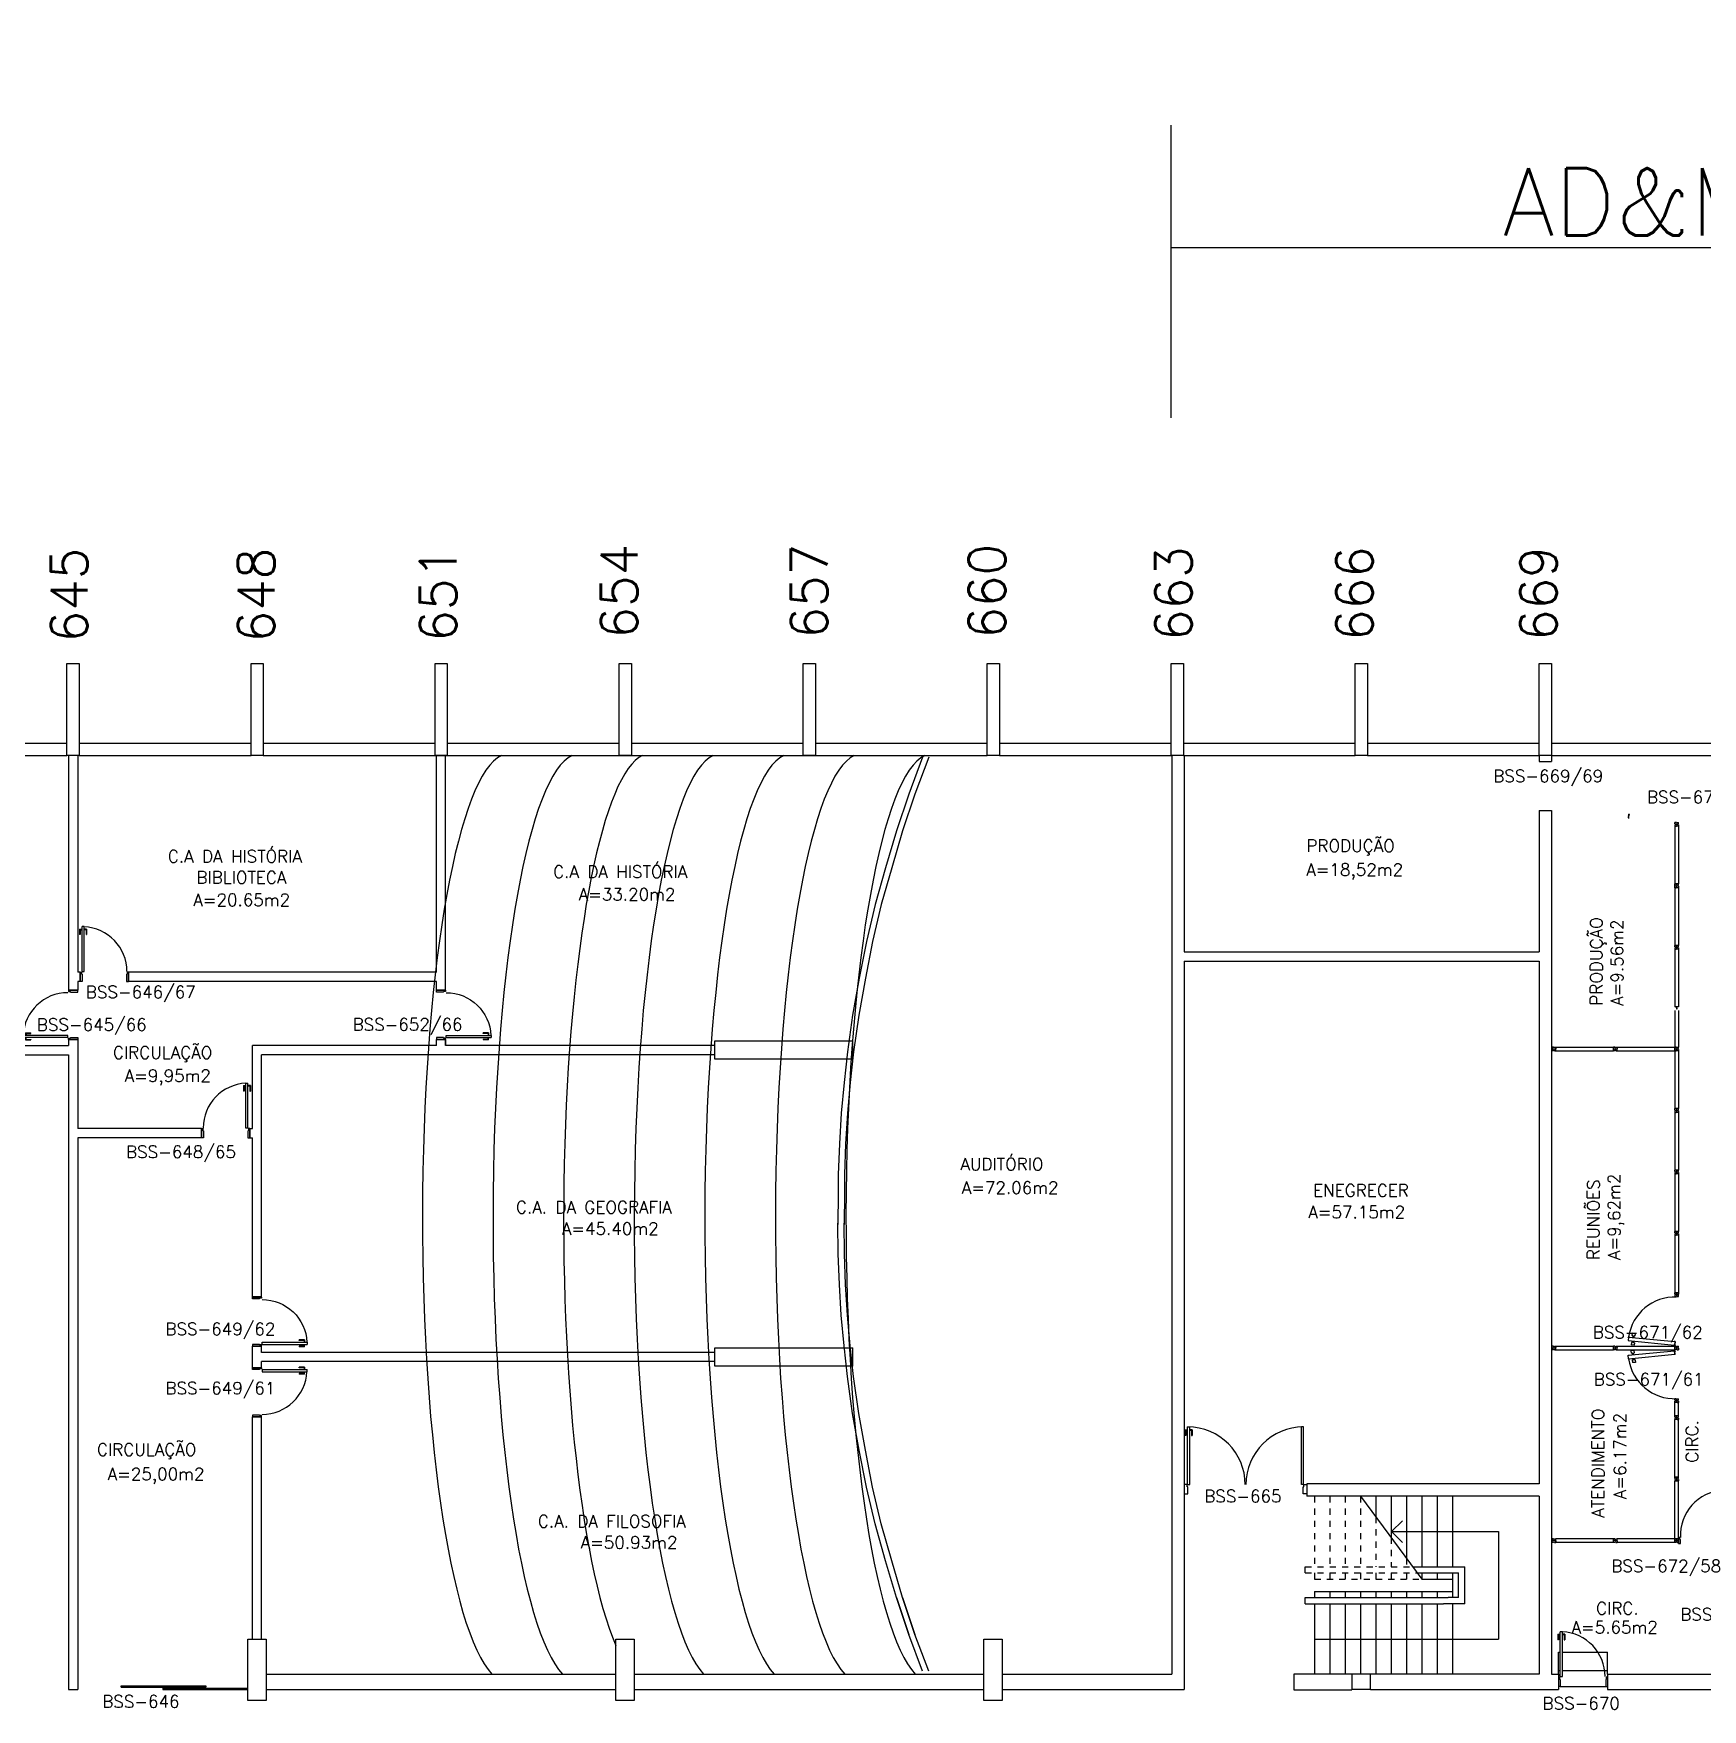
# Model space of a CAD drawing. Extents: x 0 to 244, y -71 to 76.
# Drawn here: x 176.43 to 203.64, y -0.33 to 26.98 of the extents above; entities that cross this region are included whole.
import ezdxf
from ezdxf.enums import TextEntityAlignment as Align

# ---------------------------------------------------------------- set-up
doc = ezdxf.new("R2010")
doc.units = 0
doc.header["$LTSCALE"] = 0.01
doc.header["$MEASUREMENT"] = 0
doc.header["$PDMODE"] = 98
doc.linetypes.add('HIDDEN2', pattern=[0.1875, 0.125, -0.0625])
doc.layers.get('0').update_dxf_attribs({"linetype": 'CONTINUOUS'})
doc.layers.get('DEFPOINTS').update_dxf_attribs({"linetype": 'CONTINUOUS'})
for name, color, linetype in [('ALV', 2, 'CONTINUOUS'), ('AR-POR', 1, 'CONTINUOUS'), ('DIV', 2, 'CONTINUOUS'), ('ESC', 1, 'CONTINUOUS'), ('ESQ', 1, 'CONTINUOUS'), ('ESTR', 3, 'CONTINUOUS'), ('LAYOUT-ANF', 1, 'CONTINUOUS'), ('NOPILAR1', 2, 'CONTINUOUS'), ('TEXTO', 2, 'CONTINUOUS'), ('TEXTO-ENDEREÇO', 2, 'CONTINUOUS'), ('TXT-END-EXTERNO', 2, 'CONTINUOUS'), ('ÁREA', 2, 'CONTINUOUS')]:
    doc.layers.add(name, color=color, linetype=linetype)
doc.layers.get('0').freeze()
doc.styles.add('1', font='romans.shx')
doc.styles.add('NOPILAR', font='simplex.shx', dxfattribs={"height": 0.6})
doc.styles.add('UNB-100', font='simplex.shx', dxfattribs={"height": 0.2})
doc.styles.add('UNB-100-1', font='simplex.shx', dxfattribs={"height": 0.2})
doc.dimstyles.new('1-600', dxfattribs={"dimtxt": 1.1, "dimasz": 2.5, "dimexe": 2, "dimexo": 4, "dimgap": 0.2, "dimtad": 1, "dimdec": 0, "dimzin": 4, "dimdsep": 46, "dimlunit": 6, "dimtxsty": '1', "dimblk1": 'NONE', "dimblk2": 'NONE', "dimsah": 1, "dimcen": 0, "dimclrd": 2, "dimclre": 2, "dimclrt": 2, "dimadec": 0, "dimazin": 0, "dimtfac": 1, "dimtdec": 0, "dimtmove": 2, "dimatfit": 3, "dimldrblk": 'NONE', "dimfxl": 1, "dimtolj": 1, "dimtzin": 0, "dimarcsym": 0})

# ---------------------------------------------------------------- blocks, each defined once
blk = doc.blocks.new('PILAR-SSN')
blk.add_lwpolyline([(0.2, 0), (0.2, -1.5), (0, -1.5), (0, 0)], close=True)
blk = doc.blocks.new('PE80-SSN')
at = {"color": 2}
for p, q in [((0.075, 0), (-0.075, 0)), ((-0.075, -0.03), (-0.075, 0)), ((0.075, 0), (0.075, -0.02)), ((0.04, -0.03), (-0.075, -0.03)), ((0.075, -0.02), (0.04, -0.02)), ((0.04, -0.03), (0.04, -0.02)), ((0.085, -0.03), (0.817, -0.03)), ((0.085, -0.03), (0.085, -0.065)), ((0.085, -0.065), (0.817, -0.065)), ((0.817, -0.065), (0.817, -0.03))]:
    blk.add_line(p, q, dxfattribs=at)
at = {"color": 1}
for p, q in [((0.777, 0.01), (0.687, 0.01)), ((0.687, 0), (0.687, 0.01)), ((0.777, 0.01), (0.777, -0.03)), ((0.767, 0), (0.687, 0)), ((0.767, -0.095), (0.687, -0.095)), ((0.687, -0.095), (0.687, -0.105)), ((0.777, -0.105), (0.687, -0.105)), ((0.767, 0), (0.767, -0.03)), ((0.767, -0.095), (0.767, -0.065)), ((0.777, -0.105), (0.777, -0.065))]:
    blk.add_line(p, q, dxfattribs=at)
for p, q in [((0.04, -0.771), (-0.075, -0.771)), ((-0.075, -0.771), (-0.075, -0.801)), ((0.075, -0.801), (-0.075, -0.801)), ((0.075, -0.802), (-0.075, -0.802)), ((0.04, -0.771), (0.04, -0.781)), ((0.075, -0.781), (0.04, -0.781)), ((0.075, -0.801), (0.075, -0.781))]:
    blk.add_line(p, q)
blk.add_arc((0.085, -0.03), 0.731, 270, 357.3429, dxfattribs=at)
blk = doc.blocks.new('PISOANF-SSN')
for p, q in [((0, 0), (-0.224, -0.6)), ((-0.224, -0.6), (-0.427, -1.2)), ((-0.427, -1.2), (-0.603, -1.8)), ((-0.603, -1.8), (-0.772, -2.4)), ((-0.772, -2.4), (-0.914, -3)), ((-0.914, -3), (-1.032, -3.6)), ((-1.032, -3.6), (-1.14, -4.2)), ((-1.14, -4.2), (-1.223, -4.8)), ((-1.223, -4.8), (-1.28, -5.3)), ((-1.28, -5.3), (-1.324, -5.8)), ((-1.324, -5.8), (-1.355, -6.3)), ((-1.355, -6.3), (-1.374, -6.8)), ((-1.374, -6.8), (-1.374, -7.111)), ((-1.374, -7.111), (-1.38, -7.611)), ((-1.374, -8.093), (-1.38, -7.593)), ((-1.355, -8.593), (-1.374, -8.093)), ((-1.324, -9.093), (-1.355, -8.593)), ((-1.28, -9.593), (-1.324, -9.093)), ((-1.223, -10.093), (-1.28, -9.593)), ((-1.14, -10.693), (-1.223, -10.093)), ((-1.032, -11.293), (-1.14, -10.693)), ((-0.914, -11.893), (-1.032, -11.293)), ((-0.772, -12.493), (-0.914, -11.893)), ((-0.603, -13.093), (-0.772, -12.493)), ((-0.427, -13.693), (-0.603, -13.093))]:
    blk.add_line(p, q)
blk.add_lwpolyline([(-0.224, -14.293), (-0.427, -13.693)], close=True)
blk.add_lwpolyline([(0, -14.893), (-0.224, -14.293)])
blk = doc.blocks.new('*D46')
at = {"color": 2, "linetype": 'ByBlock', "transparency": 16777216}
for p, q in [((149.417, 534.963), (149.417, 539.734)), ((178.321, 534.963), (178.321, 539.734)), ((178.321, 537.734), (149.417, 537.734))]:
    blk.add_line(p, q, dxfattribs=at)
at = {"layer": 'DEFPOINTS', "color": 0, "linetype": 'ByBlock', "transparency": 16777216}
for p in [(149.417, 537.734), (149.417, 530.963), (178.321, 530.963)]:
    blk.add_point(p, dxfattribs=at)
at = {"color": 2, "linetype": 'ByBlock', "transparency": 16777216, "insert": (163.869, 538.668), "char_height": 1.1, "attachment_point": 5, "style": '1'}
blk.add_mtext('\\A1;C.A.-História, Geografia Filosofia', dxfattribs=at)
blk = doc.blocks.new('_NONE')
at = {"color": 0, "linetype": 'ByBlock'}
blk.add_circle((0, 0), 0.25, dxfattribs=at)
blk = doc.blocks.new('*D45')
at = {"color": 2, "linetype": 'ByBlock', "transparency": 16777216}
for p, q in [((178.321, 534.963), (178.321, 539.734)), ((181.121, 537.734), (178.321, 537.734))]:
    blk.add_line(p, q, dxfattribs=at)
at = {"layer": 'DEFPOINTS', "color": 0, "linetype": 'ByBlock', "transparency": 16777216}
for p in [(178.321, 537.734), (178.321, 530.963), (181.121, 530.963)]:
    blk.add_point(p, dxfattribs=at)
blk = doc.blocks.new('*D75')
at = {"layer": 'DEFPOINTS', "color": 0, "transparency": 16777216}
for p in [(194.975, 23.491), (194.975, 16.72), (209.975, 16.72)]:
    blk.add_point(p, dxfattribs=at)
at = {"layer": 'TXT-END-EXTERNO', "color": 2, "lineweight": -2, "transparency": 16777216}
for p, q in [((194.975, 20.72), (194.975, 25.491)), ((209.975, 20.72), (209.975, 25.491)), ((209.975, 23.491), (194.975, 23.491))]:
    blk.add_line(p, q, dxfattribs=at)
at = {"layer": 'TXT-END-EXTERNO', "color": 2, "transparency": 16777216, "insert": (202.475, 24.241), "char_height": 1.1, "attachment_point": 5, "style": '1'}
blk.add_mtext('\\A1;AD&M', dxfattribs=at)
blk = doc.blocks.new('ESCB-SSN')
at = {"layer": 'ESC', "linetype": 'HIDDEN2'}
for p, q in [((-3.679, 2.898), (-3.679, 1.75)), ((-3.429, 2.898), (-3.429, 1.75)), ((-3.179, 2.898), (-3.179, 1.75)), ((-2.929, 2.898), (-2.929, 1.75)), ((-2.679, 2.561), (-2.679, 1.75)), ((-2.429, 2.224), (-2.429, 1.75)), ((-3.832, 1.65), (-3.832, 1.75)), ((-3.832, 1.75), (-2.078, 1.75)), ((-3.832, 1.65), (-2.004, 1.65)), ((-3.679, 1.65), (-3.679, 1.55)), ((-3.429, 1.65), (-3.429, 1.55)), ((-3.179, 1.65), (-3.179, 1.55)), ((-2.929, 1.65), (-2.929, 1.55)), ((-2.679, 1.65), (-2.679, 1.55)), ((-2.429, 1.65), (-2.429, 1.55)), ((-2.179, 1.887), (-2.179, 1.75)), ((-3.679, 1.55), (-1.929, 1.55))]:
    blk.add_line(p, q, dxfattribs=at)
at = {"layer": 'ESC', "color": 1}
for p, q in [((-2.929, 2.898), (-1.929, 1.55)), ((-2.679, 2.898), (-2.679, 2.561)), ((-2.429, 2.898), (-2.429, 2.224)), ((-2.179, 2.898), (-2.179, 1.887)), ((-1.929, 2.898), (-1.929, 1.75)), ((-1.679, 2.898), (-1.679, 1.75)), ((-1.429, 2.898), (-1.429, 1.75)), ((-2.179, 1.65), (-2.179, 1.55)), ((-2.078, 1.75), (-1.232, 1.75)), ((-2.004, 1.65), (-1.332, 1.65)), ((-1.929, 1.65), (-1.929, 1.55)), ((-1.679, 1.65), (-1.679, 1.55)), ((-1.429, 1.65), (-1.429, 1.248)), ((-1.332, 1.248), (-1.332, 1.65)), ((-1.232, 1.148), (-1.232, 1.75)), ((-1.929, 1.55), (-1.429, 1.55)), ((-3.832, 1.248), (-1.503, 1.248)), ((-3.832, 1.148), (-3.832, 1.248)), ((-3.832, 1.148), (-1.577, 1.148)), ((-3.679, 1.347), (-3.679, 1.248)), ((-3.679, 1.347), (-3.187, 1.347)), ((-3.679, 1.148), (-3.679, -0.003)), ((-3.429, 1.347), (-3.429, 1.248)), ((-3.429, 1.148), (-3.429, -0.003)), ((-3.187, 1.347), (-2.401, 1.347)), ((-3.179, 1.347), (-3.179, 1.248)), ((-3.179, 1.148), (-3.179, -0.003)), ((-2.929, 1.347), (-2.929, 1.248)), ((-2.929, 1.148), (-2.929, -0.003)), ((-2.679, 1.347), (-2.679, 1.248)), ((-2.679, 1.148), (-2.679, -0.003)), ((-2.466, 1.347), (-2.189, 1.347)), ((-2.429, 1.347), (-2.429, 1.248)), ((-2.429, 1.148), (-2.429, -0.003)), ((-2.189, 1.347), (-1.429, 1.347)), ((-2.179, 1.347), (-2.179, 1.248)), ((-2.179, 1.148), (-2.179, -0.003)), ((-1.929, 1.347), (-1.929, 1.248)), ((-1.929, 1.148), (-1.929, -0.003)), ((-1.679, 1.347), (-1.679, 1.248)), ((-1.679, 1.347), (-1.679, 1.248)), ((-1.679, 1.148), (-1.679, -0.003)), ((-1.232, 1.148), (-1.577, 1.148)), ((-1.332, 1.248), (-1.503, 1.248)), ((-1.429, 1.148), (-1.429, -0.003))]:
    blk.add_line(p, q, dxfattribs=at)
at = {"layer": 'ESC'}
for p, q in [((-2.426, 2.324), (-2.249, 2.501)), ((-2.426, 2.324), (-0.679, 2.324)), ((-2.426, 2.324), (-2.249, 2.147)), ((-0.679, 2.324), (-0.679, 0.572)), ((-3.679, 0.572), (-0.679, 0.572))]:
    blk.add_line(p, q, dxfattribs=at)
blk = doc.blocks.new('PTDP-SSN')
at = {"color": 2}
for p, q in [((0.055, 1.015), (0.09, 1.015)), ((0.055, 0.075), (0.055, 1.015)), ((0.09, 0.075), (0.09, 1.015)), ((1.91, 0.075), (1.91, 1.015)), ((1.945, 1.015), (1.91, 1.015)), ((1.945, 0.075), (1.945, 1.015)), ((0.05, 0.075), (0, 0.075)), ((0, 0.075), (0, -0.075)), ((0.05, 0.04), (0.05, 0.075)), ((0.06, 0.04), (0.05, 0.04)), ((0.055, 0.075), (0.09, 0.075)), ((0.06, -0.075), (0.06, 0.04)), ((1.945, 0.075), (1.91, 0.075)), ((1.94, -0.075), (1.94, 0.04)), ((1.94, 0.04), (1.95, 0.04)), ((1.95, 0.04), (1.95, 0.075)), ((1.95, 0.075), (2, 0.075)), ((2, 0.075), (2, -0.075)), ((0, -0.075), (0.06, -0.075)), ((2, -0.075), (1.94, -0.075))]:
    blk.add_line(p, q, dxfattribs=at)
at = {"color": 1}
for centre, start, end in [((0.055, 0.075), 0, 90), ((1.945, 0.075), 90, 180)]:
    blk.add_arc(centre, 0.94, start, end, dxfattribs=at)
blk = doc.blocks.new('DIVMT-SSN')
for p, q in [((-0.03, 0.008), (-0.03, 0.03)), ((-0.006, 0.03), (-0.03, 0.03)), ((-0.03, 0.008), (-0.02, 0.008)), ((-0.02, -0.008), (-0.02, 0.008)), ((-0.006, 0.02), (-0.006, 0.03)), ((0.006, 0.02), (-0.006, 0.02)), ((-0.005, 0), (0.005, 0)), ((0.005, 0), (-0.005, 0)), ((0, 0.005), (0, -0.005)), ((0, -0.005), (0, 0.005)), ((0.006, 0.03), (0.03, 0.03)), ((0.006, 0.02), (0.006, 0.03)), ((0.03, 0.008), (0.02, 0.008)), ((0.02, -0.008), (0.02, 0.008)), ((0.03, 0.008), (0.03, 0.03)), ((-0.03, -0.008), (-0.03, -0.03)), ((-0.03, -0.008), (-0.02, -0.008)), ((-0.03, -0.03), (-0.03, -0.97)), ((-0.03, -0.03), (-0.009, -0.03)), ((0.03, -0.03), (-0.03, -0.03)), ((-0.03, -0.03), (-0.006, -0.03)), ((-0.009, -0.03), (-0.027, -0.03)), ((-0.006, -0.02), (-0.006, -0.03)), ((-0.006, -0.02), (0.006, -0.02)), ((-0.006, -0.02), (-0.006, -0.03)), ((0.006, -0.02), (-0.006, -0.02)), ((0.005, -0.03), (-0.005, -0.03)), ((0.006, -0.02), (0.006, -0.03)), ((0.006, -0.02), (0.006, -0.03)), ((0.03, -0.03), (0.006, -0.03)), ((0.03, -0.008), (0.02, -0.008)), ((0.03, -0.008), (0.03, -0.03)), ((0.03, -0.03), (0.03, -0.97)), ((0.03, -0.97), (-0.03, -0.97)), ((-0.006, -0.98), (-0.006, -0.97)), ((-0.006, -0.98), (0.006, -0.98)), ((0.006, -1.001), (-0.006, -1.001)), ((0.005, -0.97), (-0.005, -0.97)), ((0, -0.994), (0, -1.007)), ((0, -1.02), (0, -1.021)), ((0.006, -0.98), (0.006, -0.97))]:
    blk.add_line(p, q)

msp = doc.modelspace()

# ---------------------------------------------------------------- linework, layer by layer
at = {"layer": 'ALV'}
for p, q in [((174.175, 15.42), (176.975, 15.42)), ((177.175, 15.42), (179.975, 15.42)), ((180.175, 15.42), (182.975, 15.42)), ((183.175, 15.42), (185.975, 15.42)), ((186.175, 15.42), (188.975, 15.42)), ((189.175, 15.42), (191.975, 15.42)), ((192.175, 15.42), (194.975, 15.42)), ((195.175, 15.42), (197.975, 15.42)), ((198.175, 15.42), (200.975, 15.42)), ((201.175, 15.42), (203.975, 15.42)), ((174.175, 15.22), (176.975, 15.22)), ((177, 15.22), (177, 11.394)), ((177.15, 15.22), (177.15, 11.688)), ((177.175, 15.22), (179.975, 15.22)), ((180.175, 15.22), (191.236, 15.22)), ((182.997, 11.688), (182.997, 15.22)), ((183.147, 11.394), (183.147, 15.22)), ((183.175, 15.22), (185.975, 15.22)), ((186.175, 15.22), (188.975, 15.22)), ((189.175, 15.22), (191.975, 15.22)), ((192.175, 15.22), (194.975, 15.22)), ((194.987, 15.22), (194.987, 0.249)), ((195.175, 15.22), (197.975, 15.22)), ((195.187, 15.22), (195.187, 12.02)), ((198.175, 15.22), (200.975, 15.22)), ((200.975, 15.22), (200.975, 15.12)), ((201.175, 15.22), (201.175, 15.12)), ((201.175, 15.22), (203.975, 15.22)), ((200.975, 14.32), (200.975, 12.02)), ((201.175, 14.32), (201.175, 0.249)), ((195.187, 12.02), (200.975, 12.02)), ((195.187, 11.87), (200.975, 11.87)), ((195.187, 11.87), (195.187, -0.001)), ((200.975, 11.87), (200.975, 3.351)), ((177.19, 11.688), (177.15, 11.688)), ((177.15, 11.538), (177.15, 11.394)), ((177.19, 11.538), (177.15, 11.538)), ((177.19, 11.538), (177.19, 11.688)), ((182.997, 11.688), (177.977, 11.688)), ((177.977, 11.538), (177.977, 11.688)), ((182.997, 11.538), (177.977, 11.538)), ((182.997, 11.394), (182.997, 11.538)), ((177.15, 11.394), (177, 11.394)), ((182.997, 11.394), (183.147, 11.394)), ((171.574, 10.493), (177, 10.493)), ((177.15, 10.593), (177, 10.593)), ((177, 10.593), (177, 10.493)), ((177.15, 10.593), (177.15, 9.138)), ((182.997, 10.493), (179.997, 10.493)), ((179.997, 9.138), (179.997, 10.493)), ((182.997, 10.493), (182.997, 10.593)), ((182.997, 10.593), (183.147, 10.593)), ((183.147, 10.493), (183.147, 10.593)), ((183.147, 10.593), (183.147, 10.493)), ((187.535, 10.493), (183.147, 10.493)), ((171.574, 10.343), (177, 10.343)), ((177, 10.343), (177, -0.001)), ((187.535, 10.343), (180.147, 10.343)), ((180.147, 6.394), (180.147, 10.343)), ((179.17, 9.138), (177.15, 9.138)), ((179.17, 8.988), (179.17, 9.138)), ((179.957, 8.988), (179.957, 9.138)), ((179.957, 9.138), (179.997, 9.138)), ((177.15, 8.988), (177.15, -0.001)), ((179.17, 8.988), (177.15, 8.988)), ((179.957, 8.988), (179.997, 8.988)), ((179.997, 6.394), (179.997, 8.988)), ((179.997, 6.394), (180.147, 6.394)), ((179.997, 5.593), (180.147, 5.593)), ((179.997, 5.243), (179.997, 5.593)), ((180.147, 5.493), (180.147, 5.593)), ((187.535, 5.493), (180.147, 5.493)), ((179.997, 5.243), (180.147, 5.243)), ((187.535, 5.343), (180.147, 5.343)), ((180.147, 5.243), (180.147, 5.343)), ((179.997, 4.441), (180.147, 4.441)), ((179.997, 0.818), (179.997, 4.441)), ((180.147, 0.818), (180.147, 4.441)), ((200.975, 3.351), (197.186, 3.351)), ((197.186, 3.351), (197.186, 3.151)), ((200.975, 3.151), (197.186, 3.151)), ((200.975, 3.151), (200.975, 0.249)), ((180.222, 0.249), (185.922, 0.249)), ((186.222, 0.249), (191.922, 0.249)), ((192.222, 0.249), (194.987, 0.249)), ((200.975, 0.249), (196.976, 0.249)), ((196.976, 0.249), (196.976, -0.004)), ((197.922, 0.249), (197.922, 0)), ((198.222, 0.249), (197.922, 0.249)), ((198.222, 0), (198.222, 0.249)), ((201.175, 0.249), (201.287, 0.249)), ((201.287, 0.249), (201.287, -0.001)), ((202.087, 0.249), (203.922, 0.249)), ((202.087, 0.249), (202.087, -0.001)), ((177, -0.001), (177.15, -0.001)), ((180.222, -0.001), (185.922, -0.001)), ((186.222, -0.001), (191.922, -0.001)), ((192.222, -0.001), (195.187, -0.001)), ((196.976, -0.004), (197.921, -0.004)), ((198.222, 0), (197.922, 0)), ((198.222, -0.001), (201.287, -0.001)), ((202.087, -0.001), (203.922, -0.001))]:
    msp.add_line(p, q, dxfattribs=at)
at = {"layer": 'AR-POR'}
for p, q in [((202.423, 14.215), (202.423, 14.217)), ((202.423, 14.217), (202.428, 14.216)), ((202.423, 14.215), (202.428, 14.214)), ((202.425, 14.25), (202.425, 14.252)), ((202.425, 14.252), (202.43, 14.251)), ((202.425, 14.25), (202.43, 14.249)), ((202.428, 14.214), (202.427, 14.202)), ((202.427, 14.202), (202.441, 14.201)), ((202.43, 14.249), (202.428, 14.216)), ((202.433, 14.261), (202.429, 14.204)), ((202.431, 14.263), (202.43, 14.251)), ((202.431, 14.263), (202.446, 14.262)), ((202.441, 14.201), (202.441, 14.203)), ((202.445, 14.26), (202.446, 14.262)), ((203.184, 13.05), (203.182, 13.05)), ((202.432, 5.743), (202.426, 5.686)), ((202.43, 5.745), (202.429, 5.733)), ((202.43, 5.745), (202.444, 5.744)), ((202.432, 5.743), (203.187, 5.669)), ((202.444, 5.742), (202.444, 5.744)), ((202.489, 5.766), (202.493, 5.806)), ((202.504, 5.764), (202.489, 5.766)), ((202.543, 5.801), (202.493, 5.806)), ((202.501, 5.736), (202.504, 5.764)), ((202.521, 5.734), (202.524, 5.762)), ((202.539, 5.761), (202.524, 5.762)), ((202.539, 5.761), (202.543, 5.801)), ((202.42, 5.697), (202.42, 5.699)), ((202.42, 5.699), (202.425, 5.698)), ((202.42, 5.697), (202.425, 5.696)), ((202.424, 5.732), (202.424, 5.734)), ((202.424, 5.734), (202.429, 5.733)), ((202.424, 5.732), (202.428, 5.731)), ((202.425, 5.696), (202.424, 5.685)), ((202.424, 5.685), (202.438, 5.683)), ((202.428, 5.731), (202.425, 5.698)), ((202.426, 5.686), (203.182, 5.612)), ((202.426, 5.445), (203.182, 5.519)), ((202.432, 5.388), (203.187, 5.462)), ((202.438, 5.683), (202.438, 5.685)), ((202.478, 5.653), (202.474, 5.613)), ((202.524, 5.608), (202.474, 5.613)), ((202.524, 5.523), (202.474, 5.518)), ((202.478, 5.478), (202.474, 5.518)), ((202.493, 5.651), (202.478, 5.653)), ((202.493, 5.48), (202.478, 5.478)), ((202.496, 5.679), (202.493, 5.651)), ((202.496, 5.451), (202.493, 5.48)), ((202.516, 5.678), (202.513, 5.649)), ((202.528, 5.648), (202.513, 5.649)), ((202.528, 5.483), (202.513, 5.482)), ((202.516, 5.453), (202.513, 5.482)), ((202.528, 5.648), (202.524, 5.608)), ((202.528, 5.483), (202.524, 5.523)), ((203.169, 5.611), (203.169, 5.613)), ((203.183, 5.61), (203.169, 5.611)), ((203.183, 5.521), (203.169, 5.52)), ((203.169, 5.52), (203.169, 5.518)), ((203.189, 5.671), (203.175, 5.672)), ((203.175, 5.67), (203.175, 5.672)), ((203.187, 5.669), (203.182, 5.612)), ((203.187, 5.462), (203.182, 5.519)), ((203.185, 5.622), (203.183, 5.61)), ((203.185, 5.509), (203.183, 5.521)), ((203.188, 5.657), (203.185, 5.624)), ((203.19, 5.623), (203.185, 5.624)), ((203.19, 5.621), (203.185, 5.622)), ((203.19, 5.51), (203.185, 5.509)), ((203.19, 5.508), (203.185, 5.507)), ((203.188, 5.474), (203.185, 5.507)), ((203.189, 5.671), (203.188, 5.659)), ((203.193, 5.658), (203.188, 5.659)), ((203.193, 5.656), (203.188, 5.657)), ((203.193, 5.475), (203.188, 5.474)), ((203.193, 5.473), (203.188, 5.472)), ((203.189, 5.46), (203.188, 5.472)), ((203.19, 5.621), (203.19, 5.623)), ((203.19, 5.51), (203.19, 5.508)), ((203.193, 5.656), (203.193, 5.658)), ((203.193, 5.475), (203.193, 5.473)), ((202.42, 5.434), (202.42, 5.432)), ((202.42, 5.434), (202.425, 5.434)), ((202.42, 5.432), (202.425, 5.432)), ((202.424, 5.446), (202.438, 5.448)), ((202.425, 5.434), (202.424, 5.446)), ((202.424, 5.399), (202.428, 5.4)), ((202.424, 5.399), (202.424, 5.397)), ((202.424, 5.397), (202.429, 5.398)), ((202.428, 5.4), (202.425, 5.432)), ((202.432, 5.388), (202.426, 5.445)), ((202.43, 5.386), (202.429, 5.398)), ((202.43, 5.386), (202.444, 5.387)), ((202.438, 5.448), (202.438, 5.446)), ((202.444, 5.389), (202.444, 5.387)), ((202.504, 5.367), (202.489, 5.365)), ((202.489, 5.365), (202.493, 5.325)), ((202.543, 5.33), (202.493, 5.325)), ((202.501, 5.395), (202.504, 5.367)), ((202.521, 5.397), (202.524, 5.369)), ((202.539, 5.37), (202.524, 5.369)), ((202.539, 5.37), (202.543, 5.33)), ((203.175, 5.461), (203.175, 5.459)), ((203.189, 5.46), (203.175, 5.459)), ((203.245, 2.476), (203.245, 2.461)), ((203.265, 2.476), (203.245, 2.476)), ((203.245, 2.461), (203.245, 2.391)), ((203.265, 2.446), (203.265, 2.476)), ((203.245, 2.391), (203.245, 2.376)), ((203.245, 2.376), (203.275, 2.376)), ((203.265, 2.446), (203.275, 2.446)), ((203.275, 2.376), (203.275, 2.446))]:
    msp.add_line(p, q, dxfattribs=at)
for centre, radius, start, end in [((203.186, 5.63), 0.764, 87.9063, 171.358), ((203.186, 5.501), 0.764, 188.642, 272.0937), ((204.015, 2.508), 0.74, 93.9172, 182.4392)]:
    msp.add_arc(centre, radius, start, end, dxfattribs=at)
at = {"layer": 'DIV'}
for p, q in [((203.185, 13.065), (203.185, 13.125)), ((203.195, 13.101), (203.185, 13.101)), ((203.185, 13.09), (203.185, 13.1)), ((203.195, 13.089), (203.185, 13.089)), ((203.195, 13.101), (203.195, 13.089)), ((203.209, 13.095), (203.223, 13.095)), ((203.216, 13.088), (203.216, 13.101)), ((203.235, 13.095), (203.236, 13.095)), ((203.185, 6.44), (203.185, 6.464)), ((203.207, 6.464), (203.185, 6.464)), ((203.194, 6.44), (203.185, 6.44)), ((203.194, 6.428), (203.185, 6.428)), ((203.185, 6.428), (203.185, 6.404)), ((203.207, 6.404), (203.185, 6.404)), ((203.194, 6.428), (203.194, 6.44)), ((203.207, 6.464), (203.207, 6.454)), ((203.223, 6.454), (203.207, 6.454)), ((203.223, 6.414), (203.207, 6.414)), ((203.207, 6.404), (203.207, 6.414)), ((203.215, 6.454), (203.215, 6.455)), ((203.215, 6.454), (203.215, 6.455)), ((203.223, 6.464), (203.223, 6.454)), ((203.223, 6.464), (203.245, 6.464)), ((203.223, 6.404), (203.223, 6.414)), ((203.223, 6.404), (203.245, 6.404)), ((203.235, 6.428), (203.235, 6.44)), ((203.235, 6.44), (203.245, 6.44)), ((203.235, 6.44), (203.235, 6.428)), ((203.235, 6.44), (203.245, 6.44)), ((203.235, 6.428), (203.245, 6.428)), ((203.235, 6.428), (203.245, 6.428)), ((203.245, 6.464), (203.245, 6.44)), ((203.245, 6.404), (203.245, 6.464)), ((203.245, 6.464), (203.245, 6.443)), ((203.245, 6.443), (203.245, 6.461)), ((203.245, 6.429), (203.245, 6.439)), ((203.245, 6.404), (203.245, 6.428)), ((203.206, 5.595), (203.184, 5.595)), ((203.184, 5.595), (203.184, 5.571)), ((203.184, 5.595), (203.184, 5.574)), ((203.184, 5.574), (203.184, 5.592)), ((203.194, 5.571), (203.184, 5.571)), ((203.194, 5.571), (203.184, 5.571)), ((203.194, 5.559), (203.184, 5.559)), ((203.194, 5.559), (203.184, 5.559)), ((203.184, 5.535), (203.184, 5.559)), ((203.206, 5.535), (203.184, 5.535)), ((203.194, 5.559), (203.194, 5.571)), ((203.194, 5.571), (203.194, 5.559)), ((203.206, 5.595), (203.206, 5.585)), ((203.206, 5.585), (203.222, 5.585)), ((203.206, 5.545), (203.222, 5.545)), ((203.206, 5.535), (203.206, 5.545)), ((203.208, 5.565), (203.221, 5.565)), ((203.208, 5.565), (203.221, 5.565)), ((203.209, 5.565), (203.219, 5.565)), ((203.219, 5.565), (203.209, 5.565)), ((203.214, 5.573), (203.214, 5.558)), ((203.214, 5.558), (203.214, 5.573)), ((203.214, 5.56), (203.214, 5.571)), ((203.214, 5.571), (203.214, 5.56)), ((203.222, 5.595), (203.222, 5.585)), ((203.222, 5.595), (203.244, 5.595)), ((203.222, 5.535), (203.222, 5.545)), ((203.222, 5.535), (203.244, 5.535)), ((203.235, 5.559), (203.235, 5.571)), ((203.235, 5.571), (203.244, 5.571)), ((203.235, 5.559), (203.244, 5.559)), ((203.244, 5.571), (203.244, 5.595)), ((203.244, 5.559), (203.244, 5.535)), ((203.207, 4.736), (203.185, 4.736)), ((203.185, 4.736), (203.185, 4.712)), ((203.185, 4.736), (203.185, 4.715)), ((203.185, 4.715), (203.185, 4.733)), ((203.194, 4.712), (203.185, 4.712)), ((203.194, 4.712), (203.185, 4.712)), ((203.194, 4.7), (203.185, 4.7)), ((203.194, 4.7), (203.185, 4.7)), ((203.185, 4.676), (203.185, 4.7)), ((203.185, 4.461), (203.185, 4.677)), ((203.245, 4.677), (203.185, 4.677)), ((203.207, 4.676), (203.185, 4.676)), ((203.194, 4.7), (203.194, 4.712)), ((203.194, 4.712), (203.194, 4.7)), ((203.207, 4.736), (203.207, 4.726)), ((203.207, 4.726), (203.223, 4.726)), ((203.207, 4.686), (203.223, 4.686)), ((203.207, 4.676), (203.207, 4.686)), ((203.21, 4.706), (203.22, 4.706)), ((203.22, 4.706), (203.21, 4.706)), ((203.215, 4.701), (203.215, 4.711)), ((203.215, 4.711), (203.215, 4.701)), ((203.223, 4.736), (203.223, 4.726)), ((203.223, 4.736), (203.245, 4.736)), ((203.223, 4.676), (203.223, 4.686)), ((203.223, 4.676), (203.245, 4.676)), ((203.235, 4.7), (203.235, 4.712)), ((203.235, 4.712), (203.245, 4.712)), ((203.235, 4.7), (203.245, 4.7)), ((203.245, 4.712), (203.245, 4.736)), ((203.245, 4.7), (203.245, 4.676)), ((203.245, 4.461), (203.245, 4.677)), ((203.185, 4.461), (203.209, 4.461)), ((203.185, 4.439), (203.185, 4.461)), ((203.245, 4.461), (203.185, 4.461)), ((203.185, 4.461), (203.206, 4.461)), ((203.185, 4.439), (203.195, 4.439)), ((203.185, 4.423), (203.195, 4.423)), ((203.185, 4.423), (203.185, 4.401)), ((203.209, 4.401), (203.185, 4.401)), ((203.206, 4.461), (203.188, 4.461)), ((203.195, 4.439), (203.195, 4.423)), ((203.209, 4.452), (203.209, 4.461)), ((203.209, 4.452), (203.209, 4.461)), ((203.221, 4.452), (203.209, 4.452)), ((203.209, 4.452), (203.221, 4.452)), ((203.221, 4.411), (203.209, 4.411)), ((203.209, 4.411), (203.209, 4.401)), ((203.22, 4.461), (203.21, 4.461)), ((203.22, 4.431), (203.21, 4.431)), ((203.21, 4.431), (203.22, 4.431)), ((203.215, 4.437), (203.215, 4.426)), ((203.215, 4.426), (203.215, 4.437)), ((203.221, 4.452), (203.221, 4.461)), ((203.245, 4.461), (203.221, 4.461)), ((203.221, 4.452), (203.221, 4.461)), ((203.221, 4.411), (203.221, 4.401)), ((203.221, 4.401), (203.245, 4.401)), ((203.235, 4.439), (203.235, 4.423)), ((203.245, 4.439), (203.235, 4.439)), ((203.245, 4.423), (203.235, 4.423)), ((203.245, 4.439), (203.245, 4.461)), ((203.245, 4.423), (203.245, 4.401)), ((201.207, 2.456), (201.185, 2.456)), ((201.185, 2.456), (201.185, 2.432)), ((201.185, 2.456), (201.185, 2.435)), ((201.185, 2.435), (201.185, 2.453)), ((201.194, 2.432), (201.185, 2.432)), ((201.194, 2.432), (201.185, 2.432)), ((201.194, 2.42), (201.185, 2.42)), ((201.194, 2.42), (201.185, 2.42)), ((201.185, 2.396), (201.185, 2.42)), ((201.207, 2.396), (201.185, 2.396)), ((201.194, 2.42), (201.194, 2.432)), ((201.194, 2.432), (201.194, 2.42)), ((201.195, 2.426), (201.194, 2.426)), ((201.207, 2.456), (201.207, 2.446)), ((201.207, 2.446), (201.223, 2.446)), ((201.221, 2.426), (201.207, 2.426)), ((201.207, 2.406), (201.223, 2.406)), ((201.207, 2.396), (201.207, 2.406)), ((201.21, 2.426), (201.22, 2.426)), ((201.22, 2.426), (201.21, 2.426)), ((201.214, 2.42), (201.214, 2.433)), ((201.215, 2.421), (201.215, 2.432)), ((201.215, 2.432), (201.215, 2.421)), ((201.223, 2.456), (201.223, 2.446)), ((201.223, 2.456), (201.245, 2.456)), ((201.223, 2.396), (201.223, 2.406)), ((201.223, 2.396), (201.245, 2.396)), ((201.235, 2.42), (201.235, 2.432)), ((201.235, 2.432), (201.245, 2.432)), ((201.235, 2.432), (201.245, 2.432)), ((201.235, 2.432), (201.235, 2.42)), ((201.235, 2.42), (201.245, 2.42)), ((201.235, 2.42), (201.245, 2.42)), ((201.245, 2.432), (201.245, 2.456)), ((202.185, 2.456), (201.245, 2.456)), ((201.245, 2.396), (201.245, 2.456)), ((201.245, 2.421), (201.245, 2.431)), ((201.245, 2.42), (201.245, 2.396)), ((202.185, 2.396), (201.245, 2.396)), ((202.185, 2.456), (202.185, 2.432)), ((202.207, 2.456), (202.185, 2.456)), ((202.185, 2.396), (202.185, 2.456)), ((202.185, 2.456), (202.185, 2.435)), ((202.185, 2.435), (202.185, 2.453)), ((202.194, 2.432), (202.185, 2.432)), ((202.194, 2.432), (202.185, 2.432)), ((202.185, 2.421), (202.185, 2.431)), ((202.194, 2.42), (202.185, 2.42)), ((202.185, 2.396), (202.185, 2.42)), ((202.194, 2.42), (202.185, 2.42)), ((202.207, 2.396), (202.185, 2.396)), ((202.194, 2.42), (202.194, 2.432)), ((202.194, 2.432), (202.194, 2.42)), ((202.207, 2.456), (202.207, 2.446)), ((202.207, 2.446), (202.223, 2.446)), ((202.207, 2.406), (202.223, 2.406)), ((202.207, 2.396), (202.207, 2.406)), ((202.21, 2.426), (202.22, 2.426)), ((202.22, 2.426), (202.21, 2.426)), ((202.215, 2.421), (202.215, 2.432)), ((202.215, 2.432), (202.215, 2.421)), ((202.223, 2.456), (202.223, 2.446)), ((202.223, 2.456), (202.245, 2.456)), ((202.223, 2.396), (202.223, 2.406)), ((202.223, 2.396), (202.245, 2.396)), ((202.235, 2.42), (202.235, 2.432)), ((202.235, 2.432), (202.245, 2.432)), ((202.235, 2.42), (202.245, 2.42)), ((202.245, 2.432), (202.245, 2.456)), ((202.245, 2.42), (202.245, 2.396))]:
    msp.add_line(p, q, dxfattribs=at)
at = {"layer": 'ESC'}
for p, q in [((201.287, 0.609), (201.317, 0.609)), ((201.287, 0.249), (201.287, 0.609)), ((201.352, 0.609), (202.087, 0.609)), ((202.087, 0.249), (202.087, 0.609)), ((201.287, 0.309), (201.317, 0.309)), ((201.352, 0.309), (202.087, 0.309)), ((201.317, 0.049), (202.058, 0.049))]:
    msp.add_line(p, q, dxfattribs=at)
at = {"layer": 'ESQ'}
for p, q in [((177.181, 12.39), (177.222, 12.39)), ((177.181, 12.39), (177.181, 12.3)), ((177.191, 12.3), (177.182, 12.3)), ((177.191, 12.38), (177.222, 12.38)), ((177.191, 12.38), (177.191, 12.3)), ((177.256, 12.43), (177.221, 12.43)), ((177.221, 11.698), (177.221, 12.43)), ((177.256, 11.698), (177.256, 12.43)), ((177.296, 12.39), (177.256, 12.39)), ((177.286, 12.38), (177.256, 12.38)), ((177.286, 12.38), (177.286, 12.3)), ((177.286, 12.3), (177.296, 12.3)), ((177.296, 12.39), (177.296, 12.3)), ((177.191, 11.688), (177.191, 11.538)), ((177.191, 11.688), (177.211, 11.688)), ((177.221, 11.538), (177.191, 11.538)), ((177.211, 11.688), (177.211, 11.653)), ((177.221, 11.653), (177.211, 11.653)), ((177.221, 11.698), (177.256, 11.698)), ((177.221, 11.653), (177.221, 11.538)), ((177.947, 11.653), (177.947, 11.538)), ((177.947, 11.653), (177.957, 11.653)), ((177.947, 11.538), (177.977, 11.538)), ((177.957, 11.688), (177.957, 11.653)), ((177.977, 11.688), (177.957, 11.688)), ((177.977, 11.688), (177.977, 11.538)), ((179.851, 9.84), (179.851, 9.75)), ((179.851, 9.84), (179.891, 9.84)), ((179.891, 9.88), (179.926, 9.88)), ((179.891, 9.148), (179.891, 9.88)), ((179.926, 9.148), (179.926, 9.88)), ((179.966, 9.84), (179.926, 9.84)), ((179.966, 9.84), (179.966, 9.75)), ((179.861, 9.75), (179.851, 9.75)), ((179.861, 9.83), (179.861, 9.75)), ((179.861, 9.83), (179.891, 9.83)), ((179.956, 9.83), (179.926, 9.83)), ((179.956, 9.83), (179.956, 9.75)), ((179.956, 9.75), (179.966, 9.75)), ((179.17, 9.138), (179.19, 9.138)), ((179.17, 9.138), (179.17, 8.988)), ((179.19, 9.138), (179.19, 9.103)), ((179.2, 9.103), (179.19, 9.103)), ((179.2, 9.103), (179.2, 8.988)), ((179.926, 9.148), (179.891, 9.148)), ((179.926, 9.103), (179.926, 8.988)), ((179.926, 9.103), (179.936, 9.103)), ((179.936, 9.138), (179.936, 9.103)), ((179.956, 9.138), (179.936, 9.138)), ((179.956, 9.138), (179.956, 8.988)), ((179.2, 8.988), (179.17, 8.988)), ((179.926, 8.988), (179.956, 8.988)), ((195.202, 4.228), (195.202, 4.138)), ((195.202, 4.228), (195.242, 4.228)), ((195.212, 4.138), (195.202, 4.138)), ((195.212, 4.218), (195.212, 4.138)), ((195.212, 4.218), (195.242, 4.218)), ((195.317, 4.228), (195.277, 4.228)), ((195.307, 4.218), (195.277, 4.218)), ((195.307, 4.218), (195.307, 4.138)), ((195.307, 4.138), (195.317, 4.138)), ((195.317, 4.228), (195.317, 4.138)), ((177.857, 0.039), (177.857, 0.059)), ((177.857, 0.059), (179.238, 0.059)), ((177.857, 0.039), (179.238, 0.039)), ((178.539, 0.019), (179.929, 0.019)), ((178.539, 0.019), (178.539, -0.001)), ((179.238, 0.059), (179.238, 0.039)), ((178.539, -0.001), (179.929, -0.001))]:
    msp.add_line(p, q, dxfattribs=at)
for centre, start, end in [((177.221, 11.698), 0, 87.3429), ((179.926, 9.148), 92.6571, 180)]:
    msp.add_arc(centre, 0.731, start, end, dxfattribs=at)
at = {"layer": 'ESTR'}
for p, q in [((187.535, 10.568), (189.785, 10.568)), ((187.535, 10.268), (187.535, 10.568)), ((189.785, 10.268), (189.785, 10.568)), ((189.785, 10.268), (187.535, 10.268)), ((187.535, 5.568), (189.785, 5.568)), ((187.535, 5.268), (187.535, 5.568)), ((189.785, 5.268), (189.785, 5.568)), ((189.785, 5.268), (187.535, 5.268))]:
    msp.add_line(p, q, dxfattribs=at)
for points in [[(179.922, -0.182), (179.922, 0.818), (180.222, 0.818), (180.222, -0.182), (179.923, -0.182)], [(185.922, -0.182), (185.922, 0.818), (186.222, 0.818), (186.222, -0.182), (185.923, -0.182)], [(191.922, -0.182), (191.922, 0.818), (192.222, 0.818), (192.222, -0.182), (191.923, -0.182)]]:
    msp.add_lwpolyline(points, dxfattribs=at)
at = {"layer": 'LAYOUT-ANF'}
for centre, ratio, start_param, end_param in [((184.175, 7.675), 0.185677, 6.365996, 9.229968), ((185.325, 7.675), 0.185545, 6.365996, 9.229968), ((186.475, 7.675), 0.185425, 6.365996, 9.020033), ((187.625, 7.675), 0.185318, 6.365996, 9.229969), ((188.775, 7.675), 0.185225, 6.365996, 9.229969), ((189.925, 7.675), 0.185145, 6.365997, 9.229969), ((191.075, 7.675), 0.185077, 0.082811, 2.946784)]:
    msp.add_ellipse(centre, major_axis=(0, 7.57), ratio=ratio, start_param=start_param, end_param=end_param, dxfattribs=at)
at = {"layer": 'TEXTO-ENDEREÇO'}
for p, q in [((200.975, 15.12), (201.175, 15.12)), ((200.975, 14.32), (201.175, 14.32)), ((203.185, 11.063), (203.185, 10.465)), ((203.245, 11.063), (203.245, 10.465)), ((201.185, 10.465), (203.245, 10.465))]:
    msp.add_line(p, q, dxfattribs=at)

# ---------------------------------------------------------------- block references
at = {"layer": 'DIV'}
for name, p, rotation in [('DIVMT-SSN', (203.216, 14.095), 359.9999999937313), ('DIVMT-SSN', (203.215, 13.095), 359.9999999937313), ('DIVMT-SSN', (203.215, 12.094), 359.9999999937313), ('DIVMT-SSN', (203.215, 10.435), 359.9999999937313), ('DIVMT-SSN', (203.215, 9.434), 359.9999999937313), ('DIVMT-SSN', (203.215, 8.434), 359.9999999937313), ('DIVMT-SSN', (203.215, 7.434), 359.9999999937313), ('DIVMT-SSN', (203.215, 2.426), 269.9999999937313), ('PE80-SSN', (201.287, 0.124), 90)]:
    msp.add_blockref(name, p, dxfattribs=dict(at, rotation=rotation))
at = {"layer": 'DIV', "xscale": -1}
for p, rotation in [((201.215, 10.435), 89.99999999373132), ((202.215, 10.435), 89.99999999373132), ((201.213, 5.565), 89.99999999373132), ((202.213, 5.565), 89.99999999373132), ((203.215, 3.429), 179.9999999937305), ((203.215, 2.426), 179.9999999937305)]:
    msp.add_blockref('DIVMT-SSN', p, dxfattribs=dict(at, rotation=rotation))
at = {"layer": 'ESC', "color": 4}
msp.add_blockref('ESCB-SSN', (200.992, 0.249), dxfattribs=at)
at = {"layer": 'ESQ', "rotation": 180}
msp.add_blockref('PE80-SSN', (177.075, 10.593), dxfattribs=at)
at = {"layer": 'ESQ', "xscale": -1, "rotation": 180}
for p in [(183.072, 10.593), (180.072, 5.593)]:
    msp.add_blockref('PE80-SSN', p, dxfattribs=at)
at = {"layer": 'ESQ'}
for name, p in [('PE80-SSN', (180.072, 5.243)), ('PTDP-SSN', (195.187, 3.263))]:
    msp.add_blockref(name, p, dxfattribs=at)
at = {"layer": 'ESTR'}
for name, p in [('PILAR-SSN', (176.975, 16.72)), ('PILAR-SSN', (179.975, 16.72)), ('PILAR-SSN', (182.975, 16.72)), ('PILAR-SSN', (185.975, 16.72)), ('PILAR-SSN', (188.975, 16.72)), ('PILAR-SSN', (191.975, 16.72)), ('PILAR-SSN', (194.975, 16.72)), ('PILAR-SSN', (197.975, 16.72)), ('PILAR-SSN', (200.975, 16.72)), ('PISOANF-SSN', (190.922, 15.19)), ('PISOANF-SSN', (191.022, 15.19))]:
    msp.add_blockref(name, p, dxfattribs=at)

# ---------------------------------------------------------------- texts
at = {"layer": 'NOPILAR1', "style": 'NOPILAR'}
for s, p in [('654', (186.275, 17.124)), ('657', (189.373, 17.124)), ('660', (192.273, 17.124)), ('645', (177.31, 17.062)), ('648', (180.36, 17.062)), ('651', (183.325, 17.074)), ('663', (195.314, 17.085)), ('666', (198.264, 17.085)), ('669', (201.264, 17.085))]:
    msp.add_text(s, height=0.6, rotation=90, dxfattribs=at).set_placement(p)
at = {"layer": 'TEXTO', "style": 'UNB-100'}
for s, p in [('C.A DA HISTÓRIA', (178.619, 13.475)), ('PRODUÇÃO', (197.18, 13.648)), ('C.A DA HISTÓRIA', (184.9, 13.224)), ('BIBLIOTECA', (179.086, 13.132)), ('CIRCULAÇÃO', (177.724, 10.278)), ('AUDITÓRIO', (191.54, 8.459)), ('ENEGRECER', (197.29, 8.031)), ('C.A. DA GEOGRAFIA', (184.295, 7.758)), ('CIRCULAÇÃO', (177.464, 3.809)), ('C.A. DA FILOSOFIA', (184.651, 2.641)), ('CIRC.', (201.901, 1.221))]:
    msp.add_text(s, height=0.2, dxfattribs=at).set_placement(p)
for s, p in [('PRODUÇÃO', (202.006, 11.143)), ('REUNIÕES', (201.958, 7)), ('ATENDIMENTO', (202.033, 2.801)), ('CIRC.', (203.566, 3.695))]:
    msp.add_text(s, height=0.2, rotation=90, dxfattribs=at).set_placement(p)
at = {"layer": 'TEXTO-ENDEREÇO', "style": 'UNB-100-1'}
for s, p in [('BSS-669/69', (200.225, 14.785)), ('BSS-671/69', (202.73, 14.441)), ('BSS-646/67', (177.283, 11.265)), ('BSS-645/66', (176.484, 10.733)), ('BSS-652/66', (181.631, 10.736)), ('BSS-648/65', (177.938, 8.66)), ('BSS-649/62', (178.581, 5.774)), ('BSS-671/62', (201.848, 5.72)), ('BSS-671/61', (201.863, 4.953)), ('BSS-649/61', (178.581, 4.809)), ('BSS-665', (195.514, 3.05)), ('BSS-672/58', (202.15, 1.911)), ('BSS-673/56', (203.274, 1.124)), ('BSS-646', (177.55, -0.296)), ('BSS-670', (201.028, -0.327))]:
    msp.add_text(s, height=0.2, dxfattribs=at).set_placement(p)
at = {"layer": 'ÁREA', "style": 'UNB-100'}
for s, p in [('A=18,52m2', (197.967, 13.258)), ('A=20.65m2', (179.824, 12.766)), ('A=33.20m2', (186.105, 12.858)), ('A=9,95m2', (178.619, 9.9)), ('A=72.06m2', (192.35, 8.076)), ('A=57.15m2', (198, 7.678)), ('A=45.40m2', (185.832, 7.41)), ('A=25,00m2', (178.428, 3.41)), ('A=50.93m2', (186.138, 2.295)), ('A=5.65m2', (202.205, 0.914))]:
    msp.add_text(s, height=0.2, dxfattribs=at).set_placement(p, align=Align.CENTER)
for s, p in [('A=9.56m2', (202.344, 11.844)), ('A=9,62m2', (202.296, 7.702)), ('A=6.17m2', (202.39, 3.805))]:
    msp.add_text(s, height=0.2, rotation=90, dxfattribs=at).set_placement(p, align=Align.CENTER)

# ---------------------------------------------------------------- dimensions: what is measured, and where the dimension line sits
at = {"layer": 'TXT-END-EXTERNO'}
dim = msp.add_aligned_dim(p1=(192.175, 16.72), p2=(163.271, 16.72), distance=-6.772, text='C.A.-História, Geografia Filosofia', dimstyle='1-600', dxfattribs=at)
dim.commit()
dim.dimension.update_dxf_attribs({"geometry": '*D46', "text_midpoint": (177.723, 24.425), "insert": (13.854, -514.243)})
dim = msp.add_linear_dim(base=(192.175, 23.491), p1=(194.975, 16.72), p2=(192.175, 16.72), text=' ', dimstyle='1-600', override={"dimse1": 1}, dxfattribs=at)
dim.commit()
dim.dimension.update_dxf_attribs({"geometry": '*D45', "text_midpoint": (193.575, 23.491), "insert": (13.854, -514.243)})
dim = msp.add_aligned_dim(p1=(209.975, 16.72), p2=(194.975, 16.72), distance=-6.772, text='AD&M', dimstyle='1-600', dxfattribs=at)
dim.commit()
dim.dimension.update_dxf_attribs({"geometry": '*D75', "text_midpoint": (202.475, 24.241)})

doc.saveas('drawing.dxf')
